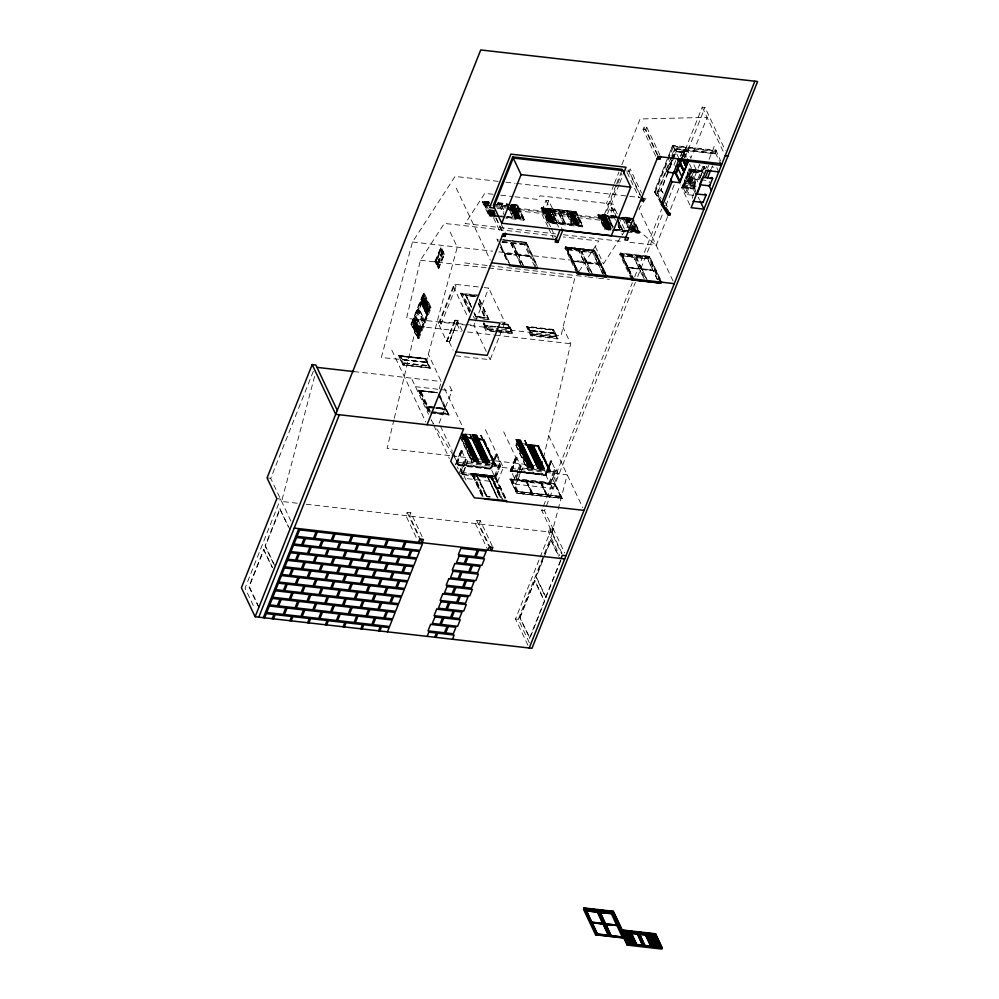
<?xml version="1.0" encoding="UTF-8"?>
<svg xmlns="http://www.w3.org/2000/svg" width="999" height="999" viewBox="0 0 999 999"><rect width="100%" height="100%" fill="white"/><g stroke="black" fill="none" stroke-linecap="round" stroke-linejoin="round"><path stroke-width="0.75" stroke-dasharray="5 3.75" d="M555.519 236.076L444.343 223.401L420.429 260.24L406.556 318.306L494.58 328.346M393.956 419.767L387.1 448.451L450.412 455.681M394.318 418.256L416.321 326.124L461.476 331.281M541.52 466.071L570.741 343.731L563.024 327.397M314.573 376.398L281.631 501.448L298.501 503.371M439.285 388.898L441.221 381.531L428.346 354.295M306.181 504.245L552.097 532.292L567.245 474.825L457.592 462.325L454.383 457.18M498.176 181.343L455.057 176.423L412.487 242.02L381.331 357.505L427.697 362.25L401.885 359.902L399.925 355.756L403.658 364.535L429.245 367.457L429.657 366.396L404.071 363.486L400.886 356.318L425.075 358.903L426.585 362.1M426.111 362.612L457.267 247.128L449.051 229.745M290.909 521.091L270.717 478.359L313.549 370.741M258.704 607.317L248.913 586.588L263.674 549.5L272.527 567.507M273.576 563.898L265.085 545.941L279.845 508.853L290.01 529.62M259.066 607.355L249.275 586.625L264.036 549.537M274.6 565.322L265.447 545.978L280.22 508.891M434.915 261.588L441.083 247.053L444.443 254.158L438.636 268.731L434.915 261.588L438.636 268.731M435.277 261.626L441.083 247.053M437.737 264.423L435.876 261.413L440.671 248.414L443.469 254.333L438.311 267.295L439.135 267.382L437.737 264.423L442.894 251.473L441.034 248.451M398.539 355.544L426.024 358.516L430.432 368.144L403.022 365.022L398.539 355.544L426.024 358.516M411.026 324.176L423.276 293.406L424.463 293.544L431.181 307.754L418.943 338.524L417.744 338.386L411.026 324.176L412.225 324.313L424.463 293.544M436.301 261.263L441.283 249.463L436.575 261.288L437.587 263.424L436.575 261.288M418.943 338.524L412 324.001L414.897 316.708L421.054 329.732L418.156 337.025L411.638 323.951L423.239 294.805L429.757 307.879L426.86 315.16L421.253 302.197L420.342 302.098M423.601 294.842L420.704 302.135L426.96 315.522L421.478 303.908L419.343 309.253L424.837 320.866L419.068 309.228L421.203 303.883M421.054 329.732L415.447 316.77L421.253 302.197M412.899 324.101L415.022 318.756M421.59 302.235L423.726 296.89M413.062 324.463L415.197 319.118M418.569 311.201L416.446 316.546L421.928 328.147L416.171 316.508L418.294 311.164L424.063 322.802L418.294 311.164M421.765 302.597L423.888 297.252M437.312 263.386L442.02 251.573L441.009 249.438M437.587 263.424L442.02 251.573M413.236 324.825L415.359 319.48M421.94 302.959L424.063 297.615M437.275 264.373L442.432 251.411M413.411 325.187L415.534 319.842M422.115 303.321L424.238 297.977M413.574 325.549L415.709 320.204M422.277 303.684L424.413 298.339M443.144 252.485L438.436 264.298L439.16 266.408L438.161 264.273L442.869 252.447L444.143 254.608L442.869 252.447M413.748 325.911L415.871 320.567M422.452 304.046L424.575 298.701M413.923 326.273L416.046 320.929M422.627 304.408L424.75 299.063M414.098 326.636L416.221 321.291M422.789 304.77L424.925 299.425M414.26 326.998L416.396 321.653M422.964 305.132L425.099 299.787M414.435 327.36L416.558 322.015M423.139 305.494L425.262 300.15M414.61 327.722L416.733 322.377M423.314 305.856L425.437 300.524M414.785 328.084L416.908 322.739M423.476 306.231L425.611 300.886M438.274 268.694L444.443 254.158M414.947 328.446L417.082 323.102M423.651 306.593L425.774 301.248M415.122 328.808L417.245 323.464M423.826 306.955L425.949 301.611M415.297 329.171L417.42 323.826M424.001 307.317L426.123 301.973M415.459 329.533L417.594 324.188M424.163 307.68L426.298 302.335M415.634 329.895L417.769 324.563M424.338 308.042L426.461 302.697M415.809 330.269L417.932 324.925M424.513 308.404L426.635 303.059M415.984 330.632L418.106 325.287M424.687 308.766L426.81 303.421M416.146 330.994L418.281 325.649M424.85 309.128L426.985 303.783M403.022 365.022L398.613 355.382M416.321 331.356L418.444 326.011M425.025 309.49L427.147 304.146M416.496 331.718L418.618 326.373M425.199 309.852L427.322 304.508M403.658 364.535L404.071 363.486M416.67 332.08L418.793 326.735M425.362 310.214L427.497 304.87M404.583 363.087L428.771 365.684L404.583 363.087L403.134 359.727L427.26 362.487L402.397 359.515L400.949 356.156M416.833 332.442L418.968 327.098M425.537 310.577L427.672 305.232M417.008 332.804L419.13 327.46M425.711 310.939L427.834 305.594M417.182 333.167L419.305 327.822M425.886 311.301L428.009 305.956M417.345 333.529L419.48 328.184M426.049 311.663L428.184 306.318M417.52 333.891L419.655 328.546M426.223 312.025L428.346 306.681M417.694 334.253L419.817 328.908M426.398 312.387L428.521 307.043M417.869 334.615L419.992 329.27M426.573 312.749L428.696 307.405M418.032 334.977L420.167 329.633M426.735 313.112L428.871 307.767M417.794 336.988L429.395 307.829L423.239 294.805M421.653 328.122L423.788 322.777M424.563 320.829L426.685 315.484M417.744 338.386L429.995 307.617L423.276 293.406M495.217 216.92L489.173 216.234L482.455 202.023L482.879 200.961L488.923 201.661M498.326 215.959L490.097 215.01L483.941 201.985L489.56 202.285M438.474 323.564L453.296 286.313L456.031 286.626L441.208 323.876L438.474 323.564L446.615 341.521L455.007 319.917L457.929 320.242L449.538 341.858L457.679 320.442M425.075 358.903L400.886 356.318M441.208 323.876L440.084 321.503L454.92 284.265L482.579 287.412M429.245 367.457L425.512 358.678L427.472 362.824M488.111 201.873L487.15 204.296L500.861 233.316M418.494 390.147L429.071 412.812L418.431 390.309L437.05 392.27M429.707 412.325L419.817 390.522L427.36 407.068L445.929 409.19L448.176 413.923L431.231 412.5M489.173 216.234L489.597 215.185L482.879 200.961M490.097 215.01L484.078 201.661M430.432 368.144L403.084 364.86M469.48 312.387L460.701 293.219L477.522 295.13M469.842 310.951L462.013 294.368L462.462 293.244L472.252 313.961M493.406 204.246L499.438 204.932L496.328 204.832M500.524 203.534L503.896 212.163M446.615 341.521L455.007 319.917M446.978 341.571L455.357 320.517L460.639 331.693M465.709 295.429L475.299 296.278L465.709 295.429L471.441 307.555M507.654 205.869L501.535 205.432L507.567 206.119M471.491 306.955L466.283 295.467L471.59 306.705M449.538 341.858L457.929 320.242M438.311 394.218L444.805 408.279L428.059 406.193M428.608 407.654L434.79 408.191M475.049 296.466L466.183 295.716M507.117 216.795L524.313 219.143L523.901 220.192L505.781 218.119M497.727 240.821L498.176 239.685M476.623 296.041L477.072 294.905M510.464 208.704L514.772 217.832L523.001 218.769L516.97 205.419L511.488 204.795M523.901 220.192L517.182 205.981L517.594 204.932L508.541 203.896M514.772 217.832L509.652 207.892M478.484 303.009L485.489 317.832L475.886 316.983L474.712 314.048M476.248 316.546C497.465 317.17 473.576 321.478 474.25 312.337M486.238 351.461L473.901 325.362L475.037 322.502M475.611 321.066L488.723 288.112L484.115 287.587M521.753 266.421L516.321 254.932L504.495 253.384L516.008 254.708L510.676 242.969L502.035 241.983M510.152 265.347L504.82 253.621M439.11 423.239L452.01 390.859L448.588 383.604M445.429 409.578L436.326 408.366M445.641 409.153L440.01 396.665M445.929 409.19L427.659 407.105L429.895 411.838M534.865 266.708L530.032 256.493L518.194 254.957L512.774 243.469L524.375 244.53L529.707 256.268L518.294 254.708L512.862 243.219M523.001 218.769L516.97 205.419M422.115 536.638L410.839 512.799L407.192 512.387L405.894 515.621L417.17 539.46M495.167 327.023L484.64 325.824L495.766 326.473M430.619 412.987L449.238 414.947L435.314 413.361M495.704 326.636L485.139 325.424L483.691 322.065M410.839 512.799L409.553 516.033L419.505 537.075M487.325 329.008L485.876 325.649L487.325 329.008L494.867 329.87M494.03 331.069L486.501 330.207L484.865 325.249M520.454 264.111L516.321 254.932M523.251 265.634L518.518 255.182L523.951 266.671M524.375 244.53L512.774 243.469M536.9 268.818L525.137 243.943L525.586 242.819L502.747 240.21M536.863 265.434L526.223 242.332L500.062 239.348M540.983 208.691L541.408 207.642L576.136 211.601L582.854 225.811L582.429 226.86L547.702 222.902L540.983 208.691L575.711 212.65L576.136 211.601M556.668 223.114L548.626 221.691L542.607 208.341L575.499 212.088L582.429 226.86M547.839 226.611L541.171 212.512L546.003 200.362L548.738 200.687L562.075 228.883M548.738 200.687L543.906 212.824L541.171 212.512M530.032 256.493L518.419 255.419M455.781 355.794L490.134 359.715L504.957 322.465L488.723 288.112M550.824 209.278L550.499 210.09L566.945 211.963L573.114 224.987L567.145 211.476L575.374 212.412L581.53 225.437L573.301 224.5M551.935 210.926L557.33 222.777L551.835 211.164L557.966 211.613L563.361 223.464L557.966 211.613M547.702 222.902L548.126 221.853L582.854 225.811M548.626 221.691L542.607 208.341M509.265 328.184L507.817 324.825L509.265 328.184L497.202 326.81M495.529 331.243L512.087 333.129L508.266 324.588L502.247 323.901M457.03 464.373L462.112 450.686L461.014 450.561L455.344 464.81L491.158 468.893L496.84 454.645L495.741 454.52L490.646 468.206L456.83 463.961L490.459 467.794M461.014 450.561L455.731 464.735L491.008 468.756L505.781 500.137M509.94 328.559L497.877 327.185M497.265 326.648L510.452 328.172L501.186 327.709M462.112 450.686L456.281 464.797L458.241 468.943M559.053 210.215L564.885 224.051M508.266 324.588L511.451 331.755L496.378 330.045M560.164 211.863L565.546 223.714L560.164 211.863L566.196 212.55L571.578 224.4L566.196 212.55M512.087 333.129L510.452 328.172M458.966 473.801L464.772 459.228L466.595 459.428L467.719 461.8L462.562 474.75L495.454 478.509L500.611 465.546L499.488 463.186L501.323 463.386L495.516 477.959L497.477 482.105L460.926 477.947L466.733 463.361L464.772 459.228M460.751 471.715L465.684 459.328L461.763 451.036M462.562 474.75L461.438 472.39L466.595 459.428M566.945 211.963L567.27 211.151M483.691 439.248L483.279 440.297L495.029 465.172L495.941 465.272L483.691 439.248L461.763 436.738L473.514 461.613L473.101 462.662L472.277 462.325M474.026 461.226L483.591 462.15L474.026 461.226L462.787 437.137L472.29 438.224L483.528 462.312M555.269 333.279L529.682 330.369L555.269 333.279L557.23 337.425L556.905 338.236L531.318 335.314L527.497 326.785L553.084 329.707L556.343 336.713L532.155 334.116L530.706 330.756L532.155 334.116M529.97 330.544L528.521 327.185L529.97 330.544L554.083 333.291L552.647 329.932L554.083 333.291M461.725 437.025L484.003 439.56L461.638 437.275M482.23 496.378L471.528 473.439L482.929 497.564M483.104 496.403L472.664 474.3L473.051 473.326L489.86 475.249L500.961 498.738M577.01 273.651L564.972 248.189L565.521 246.803L594.755 250.137L605.519 272.927M531.318 335.314L529.682 330.369M576.71 270.741L566.258 248.639L566.708 247.502L594.118 250.624L605.219 274.113M476.623 475.412L486.613 496.978L476.623 475.412L487.962 476.71L497.939 498.264L487.962 476.71M567.932 249.613L578.983 251.124L584.353 262.5L579.07 250.886L567.932 249.613L573.201 261.226L584.677 262.725L589.447 272.839M484.99 462.475L494.555 463.399L484.99 462.475L473.688 438.549L483.291 439.56M581.53 225.437L548.763 221.366M490.646 468.206L495.741 454.52M490.809 469.243L496.491 454.995L500.399 463.286L494.93 477.047L460.202 473.089M496.84 454.645L491.358 469.305L455.544 465.222M489.86 475.249L500.174 497.677M505.432 497.939L494.98 475.824L490.409 475.312L500.724 497.739M495.029 465.172L495.454 464.11L473.514 461.613M603.758 275.662L598.376 264.285L586.913 262.787L581.543 251.423L592.782 252.447L598.064 264.061L592.782 252.447M610.601 230.082L604.557 229.395L597.839 215.172L598.264 214.123L616.383 216.196M492.22 545.966L480.294 520.716L476.635 520.304L475.349 523.538L487.275 548.788M494.468 476.223L499.488 463.186M494.592 476.798L494.98 475.824M556.905 338.236L553.084 329.707M487.087 496.441L477.347 475.836L487.087 496.441L491.471 496.94M612.337 228.958L605.481 228.172L599.45 214.822L620.017 217.17M480.294 520.716L478.996 523.963L489.61 546.403M554.757 333.678L530.644 330.919M613.886 184.79L606.48 203.384L617.632 212.799M614.447 183.354L619.005 171.903M621.853 164.76L640.084 118.968L707.105 117.407L690.821 158.292L687.774 150.662L682.841 150.1L680.269 156.568M497.477 482.105L503.271 467.532L484.802 428.446M588.761 271.815L584.677 262.725M616.071 185.09L602.996 217.957L610.089 232.954M616.645 183.654L622.327 169.368M603.558 219.131L617.207 184.84M617.769 183.416L621.753 173.414M496.903 487.587L491.421 475.699L496.903 487.587L500.074 487.774L496.965 487.425M497.127 488.061L500.299 488.249L497.127 488.061L502.672 499.787M538.511 445.492L538.099 446.553L549.85 471.416L550.774 471.528L538.511 445.492L516.583 442.994L528.346 467.869L527.922 468.918L527.01 468.818L514.972 443.356L538.823 445.816L551.148 471.878L527.385 469.168L515.072 443.106M586.913 262.787L581.63 251.174M591.321 272.103L587.237 263.024L592.607 274.388M619.13 184.59L604.757 220.679L506.543 209.478M619.705 183.142L623.151 174.475M527.922 468.918L516.171 444.043L516.583 442.994M612.287 226.998L607.679 215.759M604.12 273.876L593.668 251.76L594.118 250.624M528.846 467.482L517.607 443.394L528.846 467.482L538.349 468.556L527.11 444.48L538.349 468.556M605.606 275.637L594.205 251.523L594.755 250.137M615.496 220.167L610.826 210.302L611.788 207.867L614.535 208.179L617.869 215.235M655.719 156.119L643.056 129.333L644.018 126.898L646.765 127.21L660.089 155.407M608.691 217.645L614.822 218.094L608.691 217.645L614.173 229.258M604.557 229.395L604.982 228.334L598.264 214.123M605.481 228.172L599.45 214.822M616.895 217.657L613.561 210.614L614.535 208.179M640.534 195.305L629.195 171.341L630.169 168.918L641.495 192.882M657.792 155.02L645.804 129.645L646.765 127.21M510.164 471.066L515.846 456.805L517.132 457.355L511.85 470.629L545.479 474.463L550.561 460.776L551.66 460.901L546.191 475.561L510.164 471.066L546.191 475.561M510.364 471.478L515.846 456.805M511.85 470.629L516.945 456.93M509.927 479.108L555.669 484.153L509.927 479.108L516.645 493.319L562.387 498.364L516.708 493.156L509.989 478.946M511.5 478.833L517.657 491.858L561.525 496.865L561.138 497.839L517.27 492.832L511.113 479.807L511.5 478.833L555.369 483.828L562.325 498.526M615.908 216.696L615.584 217.507L607.355 216.571M512.225 479.245L518.044 491.57L531.568 493.106L525.811 480.631L531.568 493.106M602.459 273.376L598.376 264.285M539.81 468.731L528.571 444.642L539.81 468.731L549.388 469.655L538.074 445.729L549.313 469.805M516.258 478.633L521.416 465.684L519.592 465.472L513.786 480.044L515.746 484.19L552.297 488.361L558.104 473.788L556.143 469.642L554.32 469.43L549.163 482.392L516.258 478.633L517.382 481.006L550.274 484.752L555.432 471.803L554.32 469.43M515.746 484.19L521.553 469.617L503.071 430.532M517.382 481.006L522.539 468.056L521.416 465.684M620.029 218.681L623.039 219.031L616.92 218.581M628.109 227.56L624.125 217.632M517.27 492.832L517.657 491.858M518.044 491.57L531.63 492.944M538.823 445.816L514.972 443.356M525.736 481.468L526.123 480.494L532.28 493.531L531.893 494.505M526.835 480.919L532.667 493.231L546.191 494.78L540.422 482.292L546.191 494.78M631.83 279.882L619.792 254.42L620.342 253.047L649.587 256.381L660.351 279.158M660.052 280.357L648.95 256.868L621.54 253.746L621.091 254.87L648.501 258.004L658.953 280.107M622.764 255.844L633.816 257.367L639.185 268.731L628.034 267.457L622.764 255.844L633.903 257.118L639.185 268.731M532.667 493.231L546.253 494.617M661.688 203.284L654.27 191.658L668.081 156.968M668.656 155.519L672.689 145.404L716.196 150.362L715.309 153.871L675.099 149.288L658.054 192.095L657.779 191.496M630.157 230.981L638.511 231.606L631.031 230.744M654.545 192.258L667.207 160.452M667.782 159.003L672.689 145.404M627.21 231.968L639.285 233.354L639.697 232.292L634.203 220.667M540.359 483.141L540.746 482.167L546.903 495.192L546.515 496.166M541.458 482.579L547.277 494.905L560.801 496.441L555.044 483.966M671.266 156.968L657.217 192.283L661.276 198.539M671.827 155.569L674.625 148.551L715.571 153.222L715.309 153.871M545.479 474.463L550.561 460.776M545.641 475.499L551.311 461.251L555.232 469.542L549.75 483.304M644.28 279.071L639.51 268.968L628.359 267.695L639.41 269.206L643.593 278.047M545.991 475.149L551.66 460.901M671.603 160.277L667.132 171.503L667.532 172.328M672.165 158.866L675.511 150.449L674.337 147.964M667.507 171.541L671.965 160.315M672.527 158.916L675.511 150.449M662.737 192.682L660.926 189.71L672.664 160.202M673.226 158.791L677.135 148.963L715.034 153.284M671.952 172.49L668.019 172.053L672.901 159.803M673.438 158.441L676.036 151.411L684.465 152.922M549.85 471.416L550.274 470.367L528.346 467.869M636.363 257.655L647.614 258.679L652.896 270.292L641.745 269.031L636.363 257.655L647.514 258.928L652.896 270.292M675.674 160.689L673.988 164.947L674.537 166.121M556.143 469.642L550.337 484.215L552.297 488.361M680.868 156.418L682.841 150.1M683.803 156.643L684.927 153.834L683.141 152.622L683.865 150.799M547.277 494.905L560.876 496.278M682.205 156.618L683.89 152.298M682.379 156.618L684.003 152.535M562.037 553.334L541.745 510.389L542.882 507.529M543.444 506.093L632.355 282.742M634.652 276.96L661.625 209.203M681.967 157.904L702.247 107.143L704.994 107.455L725.324 150.474M682.367 158.192L684.615 152.497L683.204 149.538M684.39 157.605L685.439 154.97M529.37 642.794L518.269 619.305L553.721 530.244L544.48 510.701L635.376 282.342M637.687 276.561L662.999 212.962M665.871 205.744L674.5 184.066M684.852 158.042L704.994 107.455M561.138 497.839L554.982 484.802L555.369 483.828M641.745 269.031L636.463 257.417M646.153 278.346L642.07 269.255L653.209 270.529L658.591 281.893M648.501 258.004L648.95 256.868M649.587 256.381L649.038 257.754L619.792 254.42M629.845 242.332L656.181 245.342L667.632 216.571M670.491 209.365L680.232 184.915M689.872 205.02L681.68 187.675L689.085 169.043L701.885 170.504L703.383 173.689M695.729 191.796L694.829 188.224L683.054 186.888L682.692 186.114L689.385 169.293L701.161 170.642L701.523 171.403L689.747 170.067L689.385 169.293M683.054 186.888L689.785 169.705L700.386 170.916L700.749 171.678L690.147 170.479L689.785 169.705M693.481 195.329L687.637 194.655L686.788 192.882L685.514 192.732L683.004 187.412L686.613 178.334L696.665 179.483L697.777 181.855M694.829 188.224L694.879 186.426L684.278 185.215L690.421 169.78L690.784 170.542M694.879 186.426L694.954 184.565L685.626 183.504L690.908 170.217M694.954 184.565L694.992 182.755L686.95 181.843L691.271 170.991L699.312 171.903L700.386 170.916M688.448 180.232L691.57 170.717L688.448 180.232L695.029 180.981L694.992 182.755M552.097 532.292L553.384 529.058L549.737 528.646L548.439 531.88L559.715 555.719M657.292 279.608L653.209 270.529M689.41 181.343L691.308 176.586L688.948 181.294L690.534 184.266L692.669 178.921L691.32 176.074L689.01 181.406M691.32 176.074L689.198 181.418L691.246 185.589L687.637 194.655M527.934 645.254L515.521 618.993L539.547 558.653M540.109 557.217L550.973 529.932L553.721 530.244M689.51 163.923L693.443 172.253L690.871 178.734L686.925 170.404M685.514 192.732L689.123 183.666L686.613 178.334M690.097 183.704L691.995 178.946L690.846 176.536M686.788 192.882L690.396 183.816M690.359 184.241L692.482 178.896M699.475 179.645L693.793 178.996L699.6 164.423L700.436 166.196L704.27 166.633L698.788 180.407L698.014 178.746L702.884 166.234M519.742 617.469L534.865 580.431L544.667 601.161L529.907 638.236L519.742 617.469L529.907 638.236M560.851 560.501L545.716 597.552L535.926 576.823L544.443 555.432M545.004 554.008L551.048 539.785L560.189 559.128M520.104 617.519L534.865 580.431M546.078 597.589L536.288 576.873L543.668 558.329M544.23 556.893L551.048 539.785M695.029 180.981L695.067 179.208L689.485 167.395M693.443 172.253L697.652 172.727L698.151 171.466L698.513 172.24L691.932 171.491M698.513 172.24L698.95 171.141L699.312 171.903M695.853 194.48L693.056 188.549L696.665 179.483M701.523 171.403L701.885 170.504M709.115 159.278L714.273 146.316L720.704 161.089M707.504 168.319L708.553 165.447M711.338 168.531L712.387 165.884L713.224 167.657L709.39 167.22M529.532 638.199L544.305 601.111L534.502 580.382M545.716 597.552L560.476 560.464M690.946 180.744L690.858 181.343M578.933 271.566L598.763 241.009L563.249 236.963M498.813 251.873L603.471 263.798L621.241 236.413M622.09 235.115L628.009 225.986M646.028 198.202L639.01 209.028L672.989 280.906M658.054 192.095L661.201 190.297L677.135 148.963M643.056 129.333L645.804 129.645M672.964 145.991L716.47 150.961M716.221 151.598L673.438 146.728L655.394 192.07L662.25 202.672M683.129 150.712L688.074 151.274M687.811 151.923L683.603 151.448L686.226 156.993M684.39 152.023L675.886 150.487M676.148 151.648L684.615 152.497M683.141 152.622L684.415 152.772L686.4 157.005M671.84 172.253L668.019 172.053M667.782 172.14L671.89 172.602M667.644 172.565L672.876 173.164M626.46 171.029L629.195 171.341M700.898 179.808L706.58 180.457L707.779 182.967M688.086 179.458L694.667 180.207M694.63 181.993L686.588 181.069L686.95 181.843M694.58 183.791L685.264 182.73L685.626 183.504M689.123 183.666L690.546 183.766M694.517 185.652L683.915 184.44L684.278 185.215M691.246 185.589L697.09 186.264M682.692 186.114L694.467 187.462M683.004 187.412L693.056 188.549M681.68 187.675L694.467 189.136M505.881 182.218L515.122 183.279M516.658 183.454L639.872 197.502M613.586 204.196L540.122 195.816L537.787 199.425L514.635 196.766M493.031 194.293L484.802 193.356L465.197 223.564L555.506 233.853M610.826 210.302L613.561 210.614M497.977 202.685L507.03 203.721M629.969 217.745L622.414 216.883L629.308 222.665M488.786 201.985L482.754 201.286L489.473 215.497L498.526 216.533M497.852 203.009L509.927 204.395M511.438 204.558L517.47 205.245L524.188 219.468L506.068 217.395M616.246 216.521L598.139 214.448L604.857 228.659L629.008 231.418M622.29 217.208L632.854 218.406L639.572 232.617L630.519 231.593M497.777 203.222L507.367 204.32M621.39 217.32L630.981 218.419M483.941 201.985L489.423 202.61M511.351 205.107L516.833 205.744M542.469 208.666L550.699 209.603L556.855 222.627M599.325 215.147L607.554 216.084L613.099 227.809M632.217 218.893L624 217.957L629.545 229.683M482.455 202.023L490.01 202.884M497.552 203.746L506.618 204.77M508.129 204.945L517.182 205.981M597.839 215.172L615.958 217.245M617.469 217.42L631.056 218.968M497.452 204.033L507.055 205.132M621.066 218.132L623.801 218.444M489.897 203.334L485.377 202.822L488.286 208.991M510.052 205.632L516.083 206.318L521.565 217.932L515.534 217.245L510.726 207.093L516.758 207.78M631.455 219.48L625.424 218.793L628.171 224.6M485.551 203.184L488.561 203.534M510.214 205.994L516.246 206.681M544.08 209.865L550.112 210.552M568.743 212.675L574.775 213.361M600.936 216.346L606.955 217.033M625.599 219.156L631.63 219.842M485.714 203.546L488.736 203.896M510.389 206.356L516.421 207.055M544.243 210.227L550.274 210.914M551.835 211.164L557.867 211.85M560.064 212.1L566.096 212.787M568.918 213.037L574.949 213.724M601.098 216.708L607.13 217.395M625.774 219.518L631.805 220.205M485.889 203.908L488.911 204.258M510.564 206.731L516.595 207.417M544.418 210.589L550.449 211.276M569.093 213.399L575.124 214.086M601.273 217.07L607.305 217.757M625.948 219.88L631.98 220.567M544.592 210.951L550.624 211.638M569.268 213.761L575.299 214.448M601.448 217.432L607.479 218.119M626.111 220.242L630.644 220.767M493.344 205.444L505.706 206.855M507.242 207.03L607.642 218.481M626.286 220.604L629.308 220.954M486.401 204.995L490.921 205.519M511.076 207.817L517.107 208.504M544.93 211.676L550.961 212.362M569.605 214.485L575.636 215.172M601.785 218.157L607.817 218.843M626.46 220.966L629.47 221.316M486.575 205.357L491.096 205.881M511.251 208.179L517.282 208.866M545.104 212.038L551.136 212.725M569.78 214.847L575.811 215.534M601.96 218.519L607.991 219.206M626.635 221.328L629.645 221.678M495.454 206.805L509.353 208.391M510.889 208.566L608.166 219.568M626.798 221.691L629.82 222.04M511.588 208.903L517.619 209.59M545.454 212.762L551.473 213.449M570.117 215.572L576.148 216.259M602.297 219.243L608.329 219.93M626.972 222.065L633.004 222.752M511.763 209.266L517.794 209.952M545.616 213.124L551.648 213.811M570.292 215.934L576.323 216.621M602.472 219.605L608.503 220.292M511.938 209.628L517.969 210.314M545.791 213.486L551.823 214.173M570.466 216.296L576.498 216.983M602.647 219.967L608.678 220.654M512.1 209.99L518.131 210.677M545.966 213.848L551.997 214.535M570.629 216.658L576.66 217.357M602.822 220.329L608.853 221.016M497.327 208.429L505.007 209.303M512.275 210.352L518.306 211.039M546.128 214.211L552.16 214.897M570.804 217.02L576.835 217.72M602.984 220.692L609.015 221.378M512.45 210.714L518.481 211.401M546.303 214.573L552.335 215.26M570.978 217.395L577.01 218.082M603.159 221.054L609.19 221.753M512.624 211.076L518.643 211.763M546.478 214.935L552.509 215.622M571.153 217.757L577.185 218.444M603.334 221.416L609.365 222.115M512.787 211.438L518.818 212.125M546.653 215.297L552.684 215.984M571.316 218.119L577.347 218.806M603.496 221.79L609.527 222.477M512.962 211.8L518.993 212.487M546.815 215.659L552.847 216.346M571.49 218.481L577.522 219.168M603.671 222.153L609.702 222.839M513.136 212.163L519.168 212.849M546.99 216.021L553.021 216.708M571.665 218.843L577.697 219.53M603.846 222.515L609.877 223.202M494.667 210.402L488.636 209.715L490.859 214.435L495.379 214.947M513.299 212.525L519.33 213.212M547.165 216.383L553.196 217.083M571.84 219.206L577.859 219.892M604.02 222.877L610.052 223.564M628.683 225.687L634.715 226.373M488.811 210.077L494.83 210.764M513.474 212.887L519.505 213.574M547.34 216.746L553.371 217.445M572.002 219.568L578.034 220.255M604.183 223.239L610.214 223.926M631.88 226.398L634.889 226.736M488.973 210.439L495.005 211.126M513.648 213.249L519.68 213.936M547.502 217.12L553.533 217.807M572.177 219.93L578.209 220.617M604.358 223.601L610.389 224.288M632.042 226.761L635.064 227.098M489.148 210.801L495.179 211.488M513.823 213.611L519.855 214.298M547.677 217.482L553.708 218.169M572.352 220.292L578.384 220.979M604.532 223.963L610.564 224.65M632.217 227.123L635.227 227.46M489.323 211.164L495.354 211.85M513.986 213.973L520.017 214.66M547.852 217.844L553.883 218.531M572.514 220.654L578.546 221.341M604.707 224.325L610.739 225.012M629.37 227.135L635.401 227.822M489.485 211.526L495.516 212.213M514.16 214.335L520.192 215.035M548.026 218.207L554.045 218.893M572.689 221.016L578.721 221.703M604.87 224.688L610.901 225.374M629.545 227.497L635.576 228.184M489.66 211.888L495.691 212.575M514.335 214.71L520.367 215.397M548.189 218.569L554.22 219.256M572.864 221.378L578.896 222.065M605.044 225.05L611.076 225.737M629.72 227.859L635.751 228.546M489.835 212.25L495.866 212.937M514.51 215.072L520.529 215.759M548.364 218.931L554.395 219.618M573.039 221.741L579.07 222.427M605.219 225.412L611.251 226.099M631.393 228.396L635.913 228.908M490.01 212.612L496.041 213.299M514.672 215.434L520.704 216.121M548.538 219.293L554.57 219.98M573.201 222.103L579.233 222.789M605.394 225.774L611.413 226.461M631.568 228.759L636.088 229.27M490.172 212.974L496.203 213.661M514.847 215.796L520.879 216.483M548.701 219.655L554.732 220.342M573.376 222.465L579.408 223.152M605.556 226.136L611.588 226.823M630.232 228.946L636.263 229.633M490.347 213.336L494.867 213.861M515.022 216.159L521.053 216.845M548.876 220.017L554.907 220.704M573.551 222.827L579.582 223.514M605.731 226.498L611.763 227.185M630.406 229.308L636.438 230.007M490.521 213.699L495.042 214.223M515.184 216.521L521.216 217.208M549.05 220.379L555.082 221.066M573.726 223.189L579.745 223.876M605.906 226.86L611.937 227.547L606.793 216.671L600.761 215.984L606.243 227.585L612.275 228.272M636.6 230.369L630.569 229.67L630.918 230.407L636.95 231.094L633.341 223.476M490.696 214.061L495.217 214.585M515.359 216.883L521.391 217.57M549.225 220.742L555.257 221.428M573.888 223.551L579.919 224.238M606.068 227.223L612.1 227.909M630.744 230.045L636.775 230.732M490.234 214.685L499.2 215.709M500.699 215.884L505.182 216.396M506.68 216.571L523.126 218.444M605.619 227.847L611.6 228.534M617.295 229.358L629.532 230.582M489.597 215.185L495.629 215.871M497.14 216.034L501.673 216.558M604.982 228.334L612.524 229.196M614.035 229.37L639.697 232.292M500.037 216.708L504.57 217.22M612.112 230.257L625.699 231.805M563.249 234.74L623.651 241.633M499.937 239.673L526.098 242.645M564.972 248.189L594.205 251.523M502.297 241.346L525.137 243.943M566.258 248.639L593.668 251.76M501.935 242.233L510.576 243.219M581.543 251.423L592.682 252.685M412.487 242.02L492.657 251.161M573.301 260.976L584.452 262.25M587.012 262.55L598.151 263.811M628.134 267.22L639.285 268.494M641.845 268.781L652.984 270.055M504.72 253.858L516.233 255.17M584.577 262.974L573.526 261.451L578.309 271.566M587.137 263.261L598.289 264.535M641.97 269.505L653.109 270.766M443.469 254.333L444.293 254.433L440.709 247.015M464.722 262.912L487.812 265.547M489.348 265.722L586.301 276.773M587.837 276.948L597.077 278.009M598.613 278.184L609.39 279.408M435.876 261.413L438.311 267.295M420.429 260.24L487.137 267.844M488.673 268.019L574.85 277.847L560.976 335.926L496.128 328.521M460.576 293.531L477.385 295.454M462.013 294.368L475.162 295.879M429.995 307.617L431.181 307.754M417.432 309.378L418.344 309.478L424.513 322.515M475.986 316.745L485.489 317.832M477.135 318.444L474.213 318.107L472.914 315.347M482.992 319.106L487.375 319.605M500.849 321.99L504.957 322.465M502.709 323.651L508.803 324.35L513.274 333.816L485.864 330.694L482.667 323.926M501.785 324.138L508.166 324.837M527.397 327.023L552.984 329.945M501.723 324.3L507.754 324.987M528.459 327.347L552.572 330.095M455.119 320.142L458.042 320.479M454.995 320.467L457.554 320.766L462.175 330.544M414.535 316.671L415.447 316.77M485.814 325.811L496.441 326.848M440.084 321.503L473.901 325.362M487.4 328.846L494.93 329.707M496.441 329.882L511.513 331.593M532.217 333.953L556.343 336.713M486.825 329.395L497.352 330.594M498.863 330.769L512.412 332.317M531.643 334.515L557.23 337.425M467.632 331.98L493.793 334.965M495.342 335.14L570.741 343.731M446.503 341.283L449.425 341.621M399.737 356.243L425.324 359.165M353.896 371.578L441.221 381.531M415.459 386.688L452.01 390.859M418.431 390.309L436.988 392.432M437.649 392.832L420.841 390.921L427.997 406.356M419.63 391.009L436.376 392.919M427.485 406.743L445.766 408.828M431.93 411.625L447.215 413.361L445.492 409.415M434.465 412.362L448.176 413.923M471.865 434.403L481.368 435.489M515.721 439.41L525.224 440.484M465.122 433.953L470.554 434.565M472.015 434.74L481.518 435.814M515.884 439.735L525.387 440.821M461.213 433.816L470.716 434.902M472.177 435.064L481.68 436.151M516.033 440.072L525.536 441.158M461.363 434.153L470.866 435.227M472.377 435.477L481.88 436.563M516.233 440.484L525.736 441.57M461.563 434.565L471.066 435.651M472.564 435.901L482.067 436.988M516.433 440.896L525.936 441.983M461.763 434.977L471.266 436.063M472.752 436.276L482.255 437.35M516.608 441.271L526.111 442.357M461.938 435.352L471.441 436.438M472.927 436.65L482.43 437.724M516.783 441.645L526.286 442.732M462.112 435.726L471.615 436.813M473.101 437.025L482.604 438.099M516.958 442.02L526.461 443.106M462.287 436.101L471.79 437.187M473.276 437.387L482.779 438.474M517.132 442.395L526.635 443.481M463.823 436.625L471.965 437.562M473.439 437.724L482.942 438.811M517.295 442.732L526.798 443.806M517.544 443.556L527.147 444.555M528.508 444.805L538.011 445.891M473.988 438.886L483.491 439.972M517.844 443.893L527.347 444.98M528.883 445.304L538.386 446.391M461.338 437.799L483.666 440.347M516.171 444.043L538.099 446.553M529.083 445.716L538.586 446.803M463.349 438.349L472.852 439.423M474.338 439.635L483.841 440.721M518.194 444.642L527.697 445.716M529.283 446.141L538.786 447.215M463.524 438.723L473.026 439.797M474.513 440.01L484.016 441.096M518.369 445.017L527.872 446.091M463.711 439.085L473.214 440.172M474.687 440.384L484.19 441.471M518.543 445.392L528.046 446.466M529.458 446.516L538.961 447.589M463.886 439.46L473.389 440.547M474.85 440.721L484.353 441.795M518.706 445.716L528.209 446.803M529.632 446.89L539.135 447.964M464.036 439.797L473.538 440.884M475 441.046L484.503 442.132M518.868 446.053L528.371 447.127M529.807 447.252L539.31 448.339M464.198 440.134L473.701 441.208M475.199 441.458L484.702 442.545M519.055 446.466L528.558 447.552M529.92 447.789L539.423 448.876M464.398 440.547L473.901 441.633M475.399 441.883L484.902 442.957M519.255 446.878L528.758 447.964M530.082 448.126L539.585 449.213M464.585 440.959L474.088 442.045M475.574 442.257L485.077 443.331M519.43 447.252L528.933 448.339M530.269 448.539L539.772 449.625M464.76 441.333L474.263 442.42M475.749 442.632L485.252 443.706M519.605 447.627L529.108 448.713M530.469 448.963L539.972 450.037M464.947 441.708L474.45 442.794M475.924 443.007L485.427 444.08M519.792 448.002L529.295 449.088M530.644 449.325L540.372 450.586M465.122 442.082L474.625 443.169M476.098 443.369L485.601 444.455M519.967 448.376L529.47 449.463M465.297 442.457L474.8 443.544M476.261 443.706L485.764 444.792M520.117 448.713L529.62 449.787M531.043 449.875L540.546 450.961M465.447 442.782L474.95 443.868M476.423 444.043L485.926 445.117M520.279 449.038L529.782 450.124M531.218 450.249L540.721 451.336M465.609 443.119L475.112 444.205M476.573 444.368L486.076 445.454M520.429 449.375L529.932 450.462M531.393 450.624L540.896 451.71M465.809 443.531L475.312 444.617M476.773 444.78L486.276 445.866M520.629 449.787L530.132 450.874M531.493 451.111L540.996 452.197M465.996 443.956L475.499 445.03M476.973 445.204L486.476 446.291M520.829 450.199L530.332 451.286M531.693 451.536L541.196 452.609M466.183 444.33L475.686 445.404M477.147 445.579L486.65 446.653M521.003 450.574L530.506 451.66M531.88 451.948L541.383 453.034M466.358 444.692L475.861 445.779M477.322 445.954L486.825 447.028M521.178 450.949L530.681 452.035M532.055 452.322L541.558 453.409M466.533 445.067L476.036 446.153M477.497 446.328L487 447.402M521.353 451.323L530.856 452.41M532.242 452.697L541.745 453.783M466.708 445.442L476.211 446.528M477.672 446.69L487.175 447.777M521.528 451.698L531.031 452.784M466.87 445.779L476.373 446.865M477.834 447.028L487.337 448.114M521.69 452.035L531.193 453.109M532.417 453.071L541.92 454.158M532.592 453.446L542.095 454.533M467.02 446.116L476.523 447.19M477.984 447.365L487.487 448.439M521.853 452.36L531.356 453.446M532.742 453.771L542.245 454.857M467.22 446.528L476.723 447.614M478.184 447.777L487.687 448.863M522.04 452.772L531.543 453.858M532.904 454.108L542.407 455.194M467.42 446.94L476.923 448.027M478.384 448.189L487.887 449.275M522.24 453.196L531.743 454.283M533.104 454.52L542.607 455.606M467.594 447.315L477.097 448.401M478.558 448.563L488.061 449.65M522.415 453.571L531.918 454.657M533.304 454.932L542.807 456.019M467.769 447.689L477.272 448.776M478.733 448.938L488.236 450.025M522.589 453.946L532.092 455.02M533.478 455.307L542.981 456.393M467.944 448.064L477.447 449.15M478.908 449.313L488.411 450.399M522.764 454.32L532.267 455.394M533.653 455.681L543.156 456.768M468.119 448.439L477.622 449.525M479.083 449.687L488.586 450.774M522.952 454.695L532.455 455.769M533.828 456.056L543.331 457.142M468.281 448.763L477.784 449.85M479.245 450.025L488.748 451.098M523.101 455.02L532.604 456.106M468.431 449.1L477.934 450.187M479.395 450.349L488.898 451.436M523.264 455.357L532.767 456.431M534.003 456.431L543.731 457.692M468.631 449.513L478.134 450.599M479.595 450.761L489.098 451.848M523.464 455.769L532.966 456.855M534.378 456.93L543.881 458.017M534.54 457.267L544.043 458.354M468.831 449.937L478.334 451.011M479.795 451.186L489.298 452.26M523.651 456.181L533.154 457.267M534.74 457.679L544.243 458.766M469.006 450.312L478.509 451.386M479.97 451.56L489.473 452.634M523.826 456.555L533.329 457.642M534.927 458.104L544.43 459.178M469.18 450.674L478.683 451.76M480.144 451.935L489.647 453.009M524.013 456.93L533.516 458.017M469.355 451.048L478.858 452.135M480.319 452.31L489.822 453.384M524.188 457.305L533.691 458.391M535.114 458.479L544.617 459.552M469.53 451.423L479.033 452.51M480.507 452.672L490.01 453.758M524.363 457.679L533.866 458.766M535.289 458.841L544.792 459.927M469.692 451.76L479.195 452.847M480.656 453.009L490.159 454.095M524.512 458.017L534.015 459.09M535.464 459.215L544.967 460.302M461.213 450.974L462.312 451.098M495.941 454.932L497.027 455.057M516.033 457.23L517.132 457.355M550.761 461.188L551.86 461.313M469.855 452.085L479.358 453.171M480.819 453.346L490.322 454.42M524.675 458.341L534.178 459.428M535.639 459.59L545.142 460.676M470.005 452.422L479.508 453.509M480.969 453.671L490.472 454.757M524.837 458.678L534.34 459.765M535.801 459.927L545.304 461.014M470.204 452.834L479.707 453.921M481.168 454.083L490.671 455.169M525.024 459.09L534.527 460.177M535.951 460.252L545.454 461.338M470.404 453.259L479.907 454.333M481.368 454.508L490.871 455.594M525.224 459.503L534.727 460.589M536.151 460.676L545.654 461.763M470.579 453.633L480.082 454.707M481.543 454.882L491.046 455.956M525.399 459.877L534.902 460.964M536.351 461.088L545.854 462.175M536.525 461.463L546.028 462.549M470.754 454.008L480.257 455.082M481.718 455.257L491.221 456.331M525.574 460.252L535.077 461.338M470.929 454.37L480.432 455.457M481.893 455.631L491.396 456.705M525.749 460.626L535.252 461.713M536.7 461.838L546.203 462.924M471.103 454.745L480.606 455.831M482.067 456.006L491.57 457.08M525.936 461.001L535.439 462.087M536.875 462.212L546.378 463.299M471.266 455.082L480.769 456.168M482.23 456.331L491.733 457.417M526.086 461.338L535.589 462.412M537.05 462.587L546.553 463.673M471.416 455.419L480.919 456.493M482.38 456.668L491.883 457.742M526.248 461.663L535.751 462.749M537.212 462.912L546.715 463.998M537.362 463.249L546.865 464.335M471.615 455.831L481.118 456.918M482.579 457.08L492.082 458.166M526.436 462.087L535.939 463.161M537.562 463.661L547.065 464.747M471.815 456.243L481.318 457.33M482.779 457.492L492.282 458.578M526.635 462.5L536.138 463.586M471.99 456.618L481.493 457.704M482.954 457.867L492.457 458.953M526.81 462.874L536.313 463.961M537.762 464.085L547.265 465.159M472.165 456.993L481.668 458.079M483.129 458.241L492.632 459.328M526.997 463.249L536.5 464.323M537.937 464.448L547.44 465.534M472.34 457.367L481.843 458.454M483.304 458.616L492.807 459.702M527.172 463.623L536.675 464.697M538.111 464.822L547.614 465.909M472.515 457.742L482.017 458.828M483.491 458.991L492.994 460.077M527.347 463.998L536.85 465.072M538.286 465.197L547.789 466.283M472.677 458.066L482.18 459.153M483.641 459.328L493.144 460.402M527.497 464.323L537 465.409M538.461 465.571L547.964 466.658M451.96 455.856L548.126 466.995M473.026 458.816L482.529 459.902M483.991 460.064L493.494 461.151M527.859 465.072L537.362 466.158M538.786 466.233L548.289 467.32M473.226 459.24L482.729 460.314M484.19 460.489L493.693 461.575M528.046 465.484L537.549 466.57M538.973 466.658L548.476 467.732M473.401 459.615L482.904 460.689M484.365 460.864L493.868 461.938M528.234 465.859L537.737 466.945M539.173 467.07L548.676 468.156M539.348 467.445L548.851 468.531M473.576 459.977L483.079 461.063M484.54 461.238L494.043 462.312M528.409 466.233L537.912 467.32M473.763 460.352L483.266 461.438M484.727 461.613L494.23 462.687M528.583 466.608L538.086 467.694M539.522 467.819L549.025 468.906M473.938 460.726L483.441 461.813M484.902 461.975L494.405 463.061M528.758 466.983L538.261 468.069M539.71 468.194L549.213 469.28M528.921 467.32L538.424 468.394M539.885 468.568L549.388 469.655M467.719 461.8L500.611 465.546M522.539 468.056L555.432 471.803M511.65 470.217L545.279 474.05M510.564 470.991L545.829 475.012L550.274 484.752M461.438 472.39L495.292 476.148L505.419 497.589M471.466 473.601L495.217 476.311M472.664 474.3L494.655 476.635M476.535 475.661L487.862 476.948M462.013 474.15L495.516 477.959M511.113 479.807L554.982 484.802M486.7 496.728L489.91 497.015M267.058 477.934L270.717 478.359M541.745 510.389L544.48 510.701M276.86 498.663L280.507 499.088L245.055 588.149L254.857 608.878M515.521 618.993L518.269 619.305M500.736 195.18L513.086 196.591M630.481 223.651L656.181 245.342M660.926 189.71L663.236 193.282M654.27 191.658L660.589 201.436M433.541 423.713L431.131 419.842L433.091 423.988M436.75 428.858L453.583 455.894M702.247 107.143L723.913 152.972M715.296 152.635L719.417 161.351M716.795 167.757L718.106 170.517M704.008 166.296L705.306 169.056M693.93 164.86L697.652 172.727M689.085 169.043L693.793 178.996M691.133 176.061L692.444 178.996M698.251 197.14L699.512 199.8M693.443 187.337L693.818 188.112M673.151 146.129L678.558 157.567M689.298 181.381L690.546 184.028M665.958 169.018L669.505 176.523M644.018 126.898L657.354 155.095M665.359 202.61L667.282 206.681M656.93 191.683L660.414 199.051M655.107 191.471L660.514 202.909M628.096 170.005L640.084 195.392M627.122 172.44L639.123 197.814M633.179 220.429L639.285 233.354M634.065 222.802L638.373 231.93M661.488 282.168L649.462 256.706L620.217 253.371L632.255 278.833M660.439 281.88L648.813 257.205L621.403 254.083L632.504 277.572M623.039 219.031L626.61 227.01M618.531 216.646L625.861 232.155M642.07 269.255L647.439 280.632M617.569 219.068L624.225 233.167M618.843 222.215L622.402 230.195L617.532 219.88M634.79 256.443L646.553 281.306M611.788 207.867L616.458 217.745M617.12 219.156L624.45 234.665M618.044 222.715L621.74 230.532M617.869 224.538L620.204 229.945L618.381 226.074M618.156 225.811L622.152 234.266M608.791 217.407L613.061 226.436M628.359 267.695L633.129 277.797M621.54 253.746L633.641 279.308M620.342 253.047L632.379 278.509M595.254 246.416L603.471 263.798M606.668 275.924L594.63 250.462L565.384 247.128L577.422 272.59M604.445 273.064L593.993 250.949L566.583 247.827L577.684 271.316M579.969 250.2L591.72 275.075M546.003 200.362L558.666 227.16M566.708 247.502L578.808 273.064M565.521 246.803L577.547 272.265M541.408 207.642L550.574 226.923M551.236 228.334L555.244 236.8M548.501 228.022L553.159 237.887M517.594 204.932L524.313 219.143M526.223 242.332L537.624 266.446M525.586 242.819L536.688 266.308M509.49 209.74L513.049 217.72L508.179 207.405M501.635 205.182L504.582 211.875M499.438 204.932L504.308 215.247M511.438 242.382L522.539 265.871M510.676 242.969L516.108 254.458M501.298 224.288L505.219 232.58M492.495 210.14L502.947 232.243M492.032 210.165L502.485 232.268M499.762 242.932L509.04 262.55M500.874 245.729L504.495 253.384M498.251 241.671L496.99 238.986L498.126 241.995M500.786 247.028L507.754 261.775M500.661 247.352L507.629 262.1M527.497 326.785L529.458 330.931M456.256 188.187L490.234 260.065M548.763 435.751L582.742 507.629M479.42 299.176L488.973 319.368M479.295 299.488L489.485 321.041M479.233 301.573L487.724 319.53M478.396 303.246L485.389 318.069M478.271 303.733L484.915 317.794M484.14 323.301L485.139 325.424M483.329 323.052L484.64 325.824M483.229 323.301L486.501 330.207M474.812 313.986L476.148 316.795M465.796 295.192L471.528 307.317M473.988 312.949L475.886 316.983M554.982 484.128L560.801 496.441M460.701 293.219L469.617 312.063M454.92 284.265L456.031 286.626M488.836 356.968L490.134 359.715M453.296 286.313L467.757 316.908M527.547 444.243L539.31 469.118M553.109 528.459L564.66 552.897M549.737 528.646L561.663 553.883M550.686 539.735L558.516 556.318M449.175 341.82L453.134 350.199M484.003 439.56L496.316 465.621L472.564 462.912L460.252 436.863M494.555 463.399L483.254 439.473L494.493 463.561M416.82 310.714L424.55 327.06M494.33 476.136L505.044 498.901M497.19 487.899L502.122 498.326M472.727 437.999L484.49 462.862M490.409 475.312L501.51 498.801M444.518 388.499L462.962 427.522M427.26 362.487L428.708 365.846M462 439.173L473.101 462.662M460.152 437.1L472.19 462.562M439.26 393.843L449.175 415.109M439.797 397.09L447.977 414.41M473.051 473.326L484.153 496.815M472.727 474.138L483.828 497.627M440.434 426.036L452.31 451.161M452.972 452.559L465.984 480.094M428.683 407.492L430.407 411.451M412.038 379.445L428.521 414.323M433.741 425.374L449.425 458.541M476.635 520.304L488.561 545.554M391.795 350.125L425.749 421.953M407.192 512.387L419.118 537.624M279.845 508.853L288.336 526.81M263.674 549.5L272.165 567.469M699.799 178.284A4.645 1.898 -83.5 0 1 700.724 176.786M692.532 198.314A4.645 1.898 -83.5 0 1 694.105 193.394M700.586 177.872A1.411 1.074 -25.3 0 1 701.798 175.687M701.698 174.251A1.411 1.074 -25.3 0 1 703.184 172.215M702.971 171.066A1.411 1.074 -25.3 0 1 704.445 169.031M706.281 166.096A1.411 1.074 -25.3 0 1 706.043 167.77A1.411 1.074 -25.3 0 1 704.083 167.77A1.411 1.074 -25.3 0 1 704.67 166.096M709.19 182.867A4.645 1.898 -83.5 0 1 709.29 181.668M423.638 293.444L411.401 324.213L418.119 338.424L430.357 307.655L423.638 293.444M414.847 318.394L412.724 323.738L418.206 335.339L420.329 329.995L414.847 318.394M423.551 296.528L421.428 301.873L426.91 313.474L429.033 308.129L423.551 296.528M487.574 476.998L497.227 497.852L487.574 476.998M516.583 457.292L511.113 471.053L515.022 479.345L520.504 465.584L516.583 457.292M575.998 211.925L541.283 207.967L548.001 222.178L582.717 226.136L575.998 211.925M549.937 210.19L543.906 209.503L549.388 221.104L555.419 221.79L549.937 210.19M574.612 212.999L568.581 212.312L574.063 223.913L580.094 224.6L574.612 212.999M553.621 329.458L526.211 326.336L530.694 335.801L558.104 338.936L553.621 329.458"/><path stroke-width="1.5" d="M337.375 410.564L315.834 364.997L312.188 364.585L267.058 477.934L276.86 498.663L241.408 587.737L255.12 616.745L531.98 648.326L757.592 81.518L480.731 49.95L255.12 616.745M258.778 617.17L339.348 414.735M263.336 617.682L298.801 528.621M264.623 617.832L266.296 613.623L273.876 614.485L272.203 618.693M273.489 618.843L275.162 614.635L291.608 616.508L289.935 620.716M291.209 620.866L292.882 616.658L309.34 618.531L307.655 622.739M308.941 622.889L310.614 618.681L327.06 620.554L325.387 624.762M512.687 156.868L493.344 205.444L501.748 223.214L611.388 235.714L630.731 187.138L622.327 169.368L512.687 156.868L521.078 174.625L501.748 223.214M326.661 624.912L328.346 620.704L344.792 622.577L343.107 626.785M493.906 206.631L513.249 158.042L622.889 170.554M344.393 626.935L346.066 622.714L362.512 624.6L360.839 628.808M427.072 424.737L503.134 233.654L556.131 239.698M502.172 236.076L504.907 236.388L505.881 233.966M362.113 628.958L363.798 624.737L380.244 626.623L378.571 630.831M509.94 264.56L509.478 265.697L536.9 268.818L537.35 267.682M379.845 630.968L381.518 626.76L389.111 627.634L387.425 631.843M418.494 542.27L419.78 539.035L423.439 539.448L422.152 542.682L420.167 538.473M721.977 163.799L658.016 156.506L624.825 239.91L627.559 240.222L628.533 237.787L560.002 229.982L555.169 242.12L557.904 242.432L562.737 230.294M427.172 636.375L428.858 632.167L436.438 633.029L434.765 637.237M577.922 273.751L578.471 272.377L577.547 272.265L577.01 273.651L606.243 276.985L606.793 275.599L605.881 275.499L605.332 276.873M436.039 637.387L437.712 633.166L454.158 635.052L452.485 639.26M623.726 173.039L626.023 167.258L510.914 154.133L489.66 207.555L494.268 208.079M487.937 550.187L489.235 546.952L492.882 547.365L491.595 550.611L489.61 546.403M640.459 200.637L643.194 200.949L644.168 198.526L641.42 198.214M657.055 158.941L659.79 159.253L660.764 156.818M679.208 158.928L661.151 204.271L668.019 214.872L669.842 215.072L670.491 213.461L668.656 213.249L662.986 204.47L672.002 181.806L670.754 179.171M632.754 279.995L633.291 278.609L632.379 278.509L631.83 279.882L661.076 283.216L661.625 281.843L660.714 281.743L660.164 283.117M681.73 157.742L675.499 173.464L679.869 182.705L672.002 181.806M679.133 164.785L675.886 172.939L673.264 172.64M680.207 162.063L681.842 157.979M675.724 173.938L681.88 158.466L680.406 163.124L684.265 171.304L680.406 163.124M684.303 162.275L685.351 159.64M685.264 164.323L687.362 159.053L688.336 161.101L679.869 182.705M679.582 182.105L688.336 161.101M702.085 178.534L699.612 184.74L709.665 185.889L712.624 178.434L702.572 177.285M696.927 194.368L700.024 186.588M705.556 176.86L708.291 169.967M707.642 177.81L710.801 169.855M561.038 558.528L562.325 555.282L565.983 555.706M693.006 201.336L703.059 202.485L706.018 195.03A4.645 1.898 -83.5 0 0 704.67 194.193M529.245 648.014L754.857 81.206M584.103 907.966L583.553 909.34L595.591 934.802L624.825 938.136L625.374 936.762L613.336 911.3L584.103 907.966L596.128 933.428L595.591 934.802M586.151 912.562L584.84 909.802L585.289 908.665L612.699 911.787L624.462 936.662L623.913 938.036M586.513 910.776L597.564 912.287L602.934 923.65L591.783 922.389L586.513 910.776L597.664 912.037L602.934 923.65M608.541 935.501L603.259 923.888L592.107 922.614L603.159 924.125L608.541 935.501L597.39 934.227L585.289 908.665M600.124 912.574L611.363 913.61L616.645 925.224L605.494 923.95L600.124 912.574L611.363 913.61M596.503 934.914L597.052 933.528L596.128 933.428M597.39 934.227L592.107 922.614M605.494 923.95L600.212 912.337M605.719 924.425L616.957 925.449L622.24 937.062L611.088 935.788L605.719 924.425L616.957 925.449M594.642 930.519L596.59 934.664L624.013 937.799L612.25 912.924L612.699 911.787M612.787 912.674L613.336 911.3M610.202 936.475L598.551 911.363M611.088 935.788L605.819 924.175M616.645 925.224L605.594 923.7M621.902 930.843L654.932 934.277L661.088 947.302L654.108 946.84M622.24 937.062L611.188 935.551M635.476 943.993L630.257 931.455M641.283 945.466L636.763 944.954L631.268 933.353L637.399 933.79L642.794 945.641L637.399 933.79M622.352 929.994L655.569 933.79L662.287 948.001L661.862 949.05L627.135 945.091L627.559 944.043L624.5 937.574M633.541 944.505L628.059 943.868L622.04 930.519M638.486 932.392L643.706 944.929M639.497 934.29L645.629 934.727L651.011 946.577L644.979 945.891L639.497 934.29L645.529 934.977L651.011 946.577M652.547 947.177L646.703 933.341M644.979 945.891L639.597 934.04M660.963 947.626L654.932 934.277M655.144 934.839L655.569 933.79M725.199 155.707L727.946 156.019M677.459 159.415L679.894 159.69L680.456 160.876L678.021 160.602M685.863 166.321L682.367 158.192M675.761 166.271L678.196 166.546L677.634 165.359M718.756 171.903L705.968 170.442L691.146 207.692L703.933 209.141L700.149 201.136M678.184 168.719L681.805 176.523M673.151 172.402L675.774 172.702L680.082 181.83L675.848 173.614M673.264 172.765L676.011 173.077M672.876 173.164L676.223 173.551L679.782 163.736L684.015 171.953L679.907 163.411M695.966 193.893L706.018 195.03M521.078 174.625L630.731 187.138M491.533 262.799L674.275 283.641M632.842 279.745L660.252 282.867L578.009 273.514M468.968 319.48L500.037 323.027L487.15 355.407L456.081 351.873M316.958 367.37L353.896 371.578M484.478 499.013L506.406 501.51M584.028 510.364L506.343 501.673L506.73 500.699L502.16 500.174L474.388 497.852L450.724 461.301L463.623 428.908L335.689 414.323L312.188 364.585M294.23 528.096L564.697 558.941M594.742 909.515L583.965 908.291L596.003 933.753M597.814 909.864L603.97 910.576M607.055 910.926L613.211 911.625L625.249 937.087M586.625 909.689L591.246 910.214M594.318 910.576L600.474 911.275M603.558 911.625L609.715 912.324M584.84 909.802L612.25 912.924M591.883 922.139L603.034 923.413M622.227 930.319L632.792 931.53M635.814 931.867L641.845 932.554M644.867 932.904L655.431 934.115L662.15 948.326M623.276 931.006L630.132 931.78L636.288 944.817M654.795 934.602L646.578 933.665L652.734 946.69M629.482 931.917L632.504 932.254M635.514 932.604L641.558 933.291M629.932 932.267L646.378 934.14M623.513 932.042L629.545 932.729M648.176 934.852L654.208 935.551M623.676 932.404L629.707 933.091M648.351 935.226L654.382 935.913M631.268 933.353L637.3 934.04M623.851 932.766L629.882 933.453M648.526 935.588L654.557 936.275M624.025 933.128L630.057 933.815M648.701 935.951L654.72 936.637M624.2 933.491L630.232 934.177M648.863 936.313L654.894 937M624.363 933.853L630.394 934.54M649.038 936.675L655.069 937.362M624.537 934.215L630.569 934.914M649.213 937.037L655.244 937.724M624.712 934.577L630.744 935.276M649.375 937.399L655.406 938.086M624.887 934.952L630.906 935.638M649.55 937.761L655.581 938.448M625.049 935.314L631.081 936.001M649.725 938.123L655.756 938.81M625.224 935.676L631.256 936.363M649.899 938.486L655.931 939.172M625.399 936.038L631.43 936.725M650.062 938.848L656.093 939.535M625.561 936.4L631.593 937.087M650.237 939.21L656.268 939.897M624.462 936.662L625.374 936.762M625.736 936.762L631.768 937.449M650.411 939.572L656.443 940.259M625.911 937.124L631.942 937.811M650.586 939.934L656.618 940.621M597.489 933.99L608.628 935.251M626.086 937.487L632.117 938.173M650.749 940.296L656.78 940.983M626.248 937.849L632.28 938.536M650.923 940.658L656.955 941.345M626.423 938.211L632.454 938.898M651.098 941.021L657.13 941.707M626.598 938.573L632.629 939.26M651.261 941.383L657.292 942.069M626.773 938.935L632.792 939.622M651.435 941.745L657.467 942.432M626.935 939.297L632.966 939.984M651.61 942.107L657.642 942.794M627.11 939.659L633.141 940.346M651.785 942.469L657.817 943.168M627.285 940.022L633.316 940.708M651.947 942.831L657.979 943.531M627.447 940.384L633.478 941.07M652.122 943.206L658.154 943.893M627.622 940.746L633.653 941.433M652.297 943.568L658.329 944.255M627.797 941.108L633.828 941.795M652.472 943.93L658.503 944.617M627.971 941.47L634.003 942.157M652.634 944.292L658.666 944.979M628.134 941.832L634.165 942.519M652.809 944.654L658.841 945.341M628.309 942.194L634.34 942.894M652.984 945.017L659.015 945.703M628.483 942.556L634.515 943.256M653.159 945.379L659.178 946.065M628.658 942.931L634.69 943.618M653.321 945.741L659.352 946.428M628.196 943.556L661.088 947.302M642.881 945.404L636.85 944.717L631.368 933.103M645.079 945.653L651.111 946.34M627.559 944.043L662.287 948.001M637.462 945.454L640.209 945.766M644.318 946.24L648.426 946.702M720.054 162.712L721.34 165.422L687.961 161.051M708.965 185.489L711.35 190.522M682.005 158.142L686.101 166.683L681.88 158.466M658.466 156.431L659.79 159.253M667.282 209.653L669.842 215.072M666.096 207.829L668.656 213.249M661.7 201.761L668.019 214.872M641.196 196.716L643.194 200.949M555.906 238.199L557.904 242.432M503.596 233.629L504.907 236.388M623.139 933.453L628.059 943.868M613.423 914.023L624.825 938.136M624.375 937.899L627.434 944.367M623.476 937.337L627.135 945.091M710.289 178.559A4.645 1.898 -83.5 0 1 712.624 178.434M709.665 185.889A4.645 1.898 -83.5 0 1 709.377 185.052M703.059 202.485A4.645 1.898 -83.5 0 1 702.772 201.648M269.33 606.006L266.745 612.487L283.192 614.36L285.776 607.892L269.33 606.006M272.352 598.401L269.78 604.882L277.36 605.744L279.945 599.263L272.352 598.401M275.387 590.784L272.802 597.265L289.26 599.138L291.833 592.669L275.387 590.784M278.421 583.179L275.836 589.66L283.416 590.521L286.001 584.04L278.421 583.179M281.443 575.561L278.871 582.042L295.317 583.916L297.889 577.447L281.443 575.561M284.478 567.956L281.893 574.437L289.485 575.299L292.058 568.818L284.478 567.956M287.5 560.339L284.927 566.82L301.373 568.693L303.958 562.225L287.5 560.339M290.534 552.734L287.962 559.215L295.542 560.077L298.114 553.596L290.534 552.734M293.569 545.117L290.984 551.598L307.43 553.471L310.015 547.002L293.569 545.117M296.591 537.512L294.018 543.993L301.598 544.855L304.183 538.374L296.591 537.512M299.625 529.895L297.04 536.376L313.499 538.249L316.071 531.78L299.625 529.895M281.219 599.412L278.646 605.894L295.092 607.767L297.665 601.286L281.219 599.412M287.275 584.19L284.703 590.671L301.149 592.544L303.721 586.063L287.275 584.19M293.344 568.968L290.759 575.449L307.205 577.322L309.79 570.841L293.344 568.968M299.4 553.746L296.815 560.227L313.261 562.1L315.846 555.619L299.4 553.746M305.457 538.523L302.884 545.004L319.33 546.878L321.903 540.397L305.457 538.523M287.05 608.029L284.478 614.51L300.924 616.383L303.496 609.914L287.05 608.029M293.119 592.807L290.534 599.288L306.98 601.161L309.565 594.692L293.119 592.807M299.176 577.584L296.591 584.065L313.037 585.938L315.622 579.47L299.176 577.584M305.232 562.362L302.647 568.843L319.106 570.716L321.678 564.235L305.232 562.362M311.288 547.14L308.716 553.621L325.162 555.494L327.734 549.013L311.288 547.14M317.345 531.918L314.772 538.399L331.218 540.272L333.803 533.791L317.345 531.918M298.951 601.435L296.366 607.916L312.812 609.79L315.397 603.309L298.951 601.435M305.007 586.213L302.422 592.694L318.881 594.567L321.453 588.086L305.007 586.213M311.064 570.991L308.491 577.459L324.937 579.345L327.51 572.864L311.064 570.991M317.12 555.769L314.548 562.237L330.994 564.123L333.566 557.642L317.12 555.769M323.189 540.546L320.604 547.015L337.05 548.901L339.635 542.42L323.189 540.546M304.782 610.052L302.197 616.533L318.644 618.406L321.228 611.925L304.782 610.052M310.839 594.83L308.266 601.311L324.712 603.184L327.285 596.703L310.839 594.83M316.895 579.607L314.323 586.088L330.769 587.961L333.341 581.48L316.895 579.607M322.964 564.385L320.379 570.866L336.825 572.739L339.41 566.258L322.964 564.385M329.021 549.163L326.436 555.644L342.882 557.517L345.467 551.036L329.021 549.163M335.077 533.941L332.505 540.422L348.951 542.295L351.523 535.814L335.077 533.941M316.671 603.458L314.098 609.927L330.544 611.813L333.117 605.332L316.671 603.458M322.727 588.236L320.155 594.705L336.601 596.59L339.185 590.109L322.727 588.236M328.796 573.014L326.211 579.482L342.657 581.368L345.242 574.887L328.796 573.014M334.852 557.792L332.267 564.26L348.726 566.146L351.298 559.665L334.852 557.792M340.909 542.569L338.336 549.038L354.782 550.924L357.355 544.443L340.909 542.569M322.502 612.075L319.93 618.556L336.376 620.429L338.948 613.948L322.502 612.075M328.571 596.853L325.986 603.334L342.432 605.207L345.017 598.726L328.571 596.853M334.628 581.63L332.043 588.111L348.489 589.984L351.074 583.503L334.628 581.63M340.684 566.408L338.112 572.889L354.558 574.762L357.13 568.281L340.684 566.408M346.74 551.186L344.168 557.667L360.614 559.54L363.186 553.059L346.74 551.186M352.809 535.963L350.224 542.445L366.67 544.318L369.255 537.837L352.809 535.963M334.403 605.481L331.818 611.95L348.264 613.836L350.849 607.355L334.403 605.481M340.459 590.259L337.887 596.728L354.333 598.601L356.905 592.132L340.459 590.259M346.516 575.037L343.943 581.505L360.389 583.379L362.962 576.91L346.516 575.037M352.572 559.802L350 566.283L366.446 568.156L369.031 561.688L352.572 559.802M358.641 544.58L356.056 551.061L372.502 552.934L375.087 546.465L358.641 544.58M340.234 614.098L337.65 620.579L354.108 622.452L356.68 615.971L340.234 614.098M346.291 598.876L343.718 605.357L360.164 607.23L362.737 600.749L346.291 598.876M352.347 583.653L349.775 590.134L366.221 592.007L368.793 585.526L352.347 583.653M358.416 568.431L355.831 574.912L372.277 576.785L374.862 570.304L358.416 568.431M364.473 553.209L361.888 559.69L378.334 561.563L380.919 555.082L364.473 553.209M370.529 537.986L367.957 544.467L384.403 546.341L386.975 539.86L370.529 537.986M352.123 607.492L349.55 613.973L365.996 615.846L368.569 609.378L352.123 607.492M358.191 592.27L355.607 598.751L372.053 600.624L374.637 594.155L358.191 592.27M364.248 577.047L361.663 583.528L378.109 585.402L380.694 578.933L364.248 577.047M370.304 561.825L367.732 568.306L384.178 570.179L386.75 563.711L370.304 561.825M376.361 546.603L373.788 553.084L390.234 554.957L392.807 548.488L376.361 546.603M357.954 616.121L355.382 622.602L371.828 624.475L374.413 617.994L357.954 616.121M364.023 600.899L361.438 607.38L377.884 609.253L380.469 602.772L364.023 600.899M370.08 585.676L367.495 592.157L383.953 594.03L386.526 587.549L370.08 585.676M376.136 570.454L373.564 576.935L390.01 578.808L392.582 572.327L376.136 570.454M382.192 555.232L379.62 561.713L396.066 563.586L398.651 557.105L382.192 555.232M388.261 540.009L385.676 546.49L402.122 548.364L404.707 541.883L388.261 540.009M369.855 609.515L367.27 615.996L383.716 617.869L386.301 611.4L369.855 609.515M375.911 594.293L373.339 600.774L389.785 602.647L392.357 596.178L375.911 594.293M381.968 579.07L379.395 585.551L395.841 587.424L398.414 580.956L381.968 579.07M388.037 563.848L385.452 570.329L401.898 572.202L404.483 565.721L388.037 563.848M394.093 548.626L391.508 555.107L407.954 556.98L410.539 550.499L394.093 548.626M375.686 618.144L373.114 624.625L389.56 626.498L392.132 620.017L375.686 618.144M381.743 602.921L379.17 609.402L395.616 611.276L398.189 604.795L381.743 602.921M387.799 587.699L385.227 594.168L401.673 596.053L404.258 589.572L387.799 587.699M393.868 572.477L391.283 578.945L407.729 580.831L410.314 574.35L393.868 572.477M399.925 557.255L397.34 563.723L413.798 565.609L416.371 559.128L399.925 557.255M405.981 542.032L403.409 548.501L419.855 550.387L422.427 543.906L405.981 542.032M387.575 611.538L385.002 618.019L392.582 618.881L395.167 612.412L387.575 611.538M393.643 596.316L391.059 602.797L398.638 603.658L401.223 597.177L393.643 596.316M399.7 581.093L397.115 587.574L404.707 588.436L407.28 581.955L399.7 581.093M405.756 565.871L403.184 572.352L410.764 573.214L413.336 566.733L405.756 565.871M411.813 550.649L409.24 557.13L416.82 557.991L419.405 551.51L411.813 550.649M430.606 624.4L428.022 630.881L444.468 632.754L447.053 626.286L430.606 624.4M436.663 609.178L434.078 615.659L450.537 617.532L453.109 611.063L436.663 609.178M442.719 593.955L440.147 600.436L456.593 602.31L459.165 595.829L442.719 593.955M448.776 578.733L446.203 585.214L462.649 587.087L465.234 580.606L448.776 578.733M454.845 563.511L452.26 569.992L468.706 571.865L471.291 565.384L454.845 563.511M460.901 548.289L458.316 554.77L474.762 556.643L477.347 550.162L460.901 548.289M434.915 616.945L432.33 623.413L439.922 624.288L442.495 617.807L434.915 616.945M440.971 601.71L438.399 608.191L445.979 609.053L448.551 602.584L440.971 601.71M447.028 586.488L444.455 592.969L452.035 593.831L454.62 587.362L447.028 586.488M453.084 571.266L450.512 577.747L458.091 578.608L460.676 572.14L453.084 571.266M459.153 556.043L456.568 562.524L464.16 563.386L466.733 556.918L459.153 556.043M443.781 617.944L441.196 624.425L457.642 626.298L460.227 619.83L443.781 617.944M449.837 602.722L447.252 609.203L463.698 611.076L466.283 604.607L449.837 602.722M455.894 587.499L453.321 593.98L469.767 595.854L472.34 589.385L455.894 587.499M461.95 572.277L459.378 578.758L475.824 580.631L478.396 574.163L461.95 572.277M468.007 557.055L465.434 563.536L481.88 565.409L484.465 558.941L468.007 557.055M448.326 626.423L445.754 632.904L453.334 633.766L455.919 627.285L448.326 626.423M454.383 611.201L451.81 617.682L459.39 618.543L461.975 612.062L454.383 611.201M460.452 595.978L457.867 602.459L465.459 603.321L468.032 596.84L460.452 595.978M466.508 580.756L463.923 587.237L471.516 588.099L474.088 581.618L466.508 580.756M472.564 565.534L469.992 572.015L477.572 572.877L480.157 566.396L472.564 565.534M478.621 550.312L476.048 556.793L483.628 557.654L486.213 551.173L478.621 550.312M629.37 932.367L623.339 931.68L628.821 943.293L634.852 943.98L629.37 932.367M654.045 935.189L648.014 934.49L653.496 946.103L659.527 946.79L654.045 935.189"/></g></svg>
